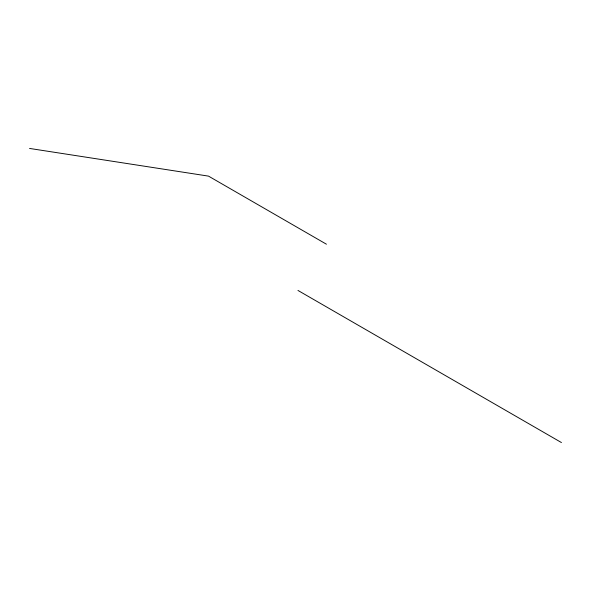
<?xml version="1.0" encoding="UTF-8"?>
<svg xmlns="http://www.w3.org/2000/svg" width="591" height="591" viewBox="0 0 591 591"><rect width="100%" height="100%" fill="white"/><g stroke="black" fill="none" stroke-linecap="round" stroke-linejoin="round"><path stroke-width="0.89" d="M29.55 148.437L208.512 176.125L326.439 244.209M297.953 290.432L561.45 442.563"/></g></svg>
